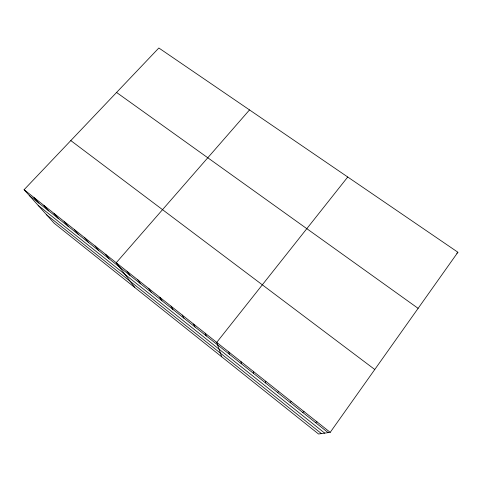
<?xml version="1.0" encoding="UTF-8"?>
<svg xmlns="http://www.w3.org/2000/svg" width="482" height="482" viewBox="0 0 482 482"><rect width="100%" height="100%" fill="white"/><g stroke="black" fill="none" stroke-linecap="round" stroke-linejoin="round"><path stroke-width="0.72" d="M253.315 373.243L253.363 371.429M265.474 382.889L265.829 381.316M277.752 392.631L278.433 391.306M330.212 432.348L457.9 252.243L158.843 47.995L24.1 189.703L54.189 223.262L318.548 434.005L330.212 432.348L24.1 189.703M347.745 177.008L216.725 342.389L221.696 356.794M249.513 109.92L116.246 262.744L134.815 287.537M290.158 402.476L291.17 401.404M456.803 253.261L457.9 252.243M302.696 412.429L304.046 411.61M315.367 422.479L317.06 421.925M116.566 92.46L418.117 308.353M70.812 140.581L374.773 369.495M29.288 195.481L328.17 432.637M38.168 205.392L324.705 433.131M46.609 214.809L321.446 433.595M33.957 197.518L38.94 203.145M43.91 205.404L48.688 210.881M53.954 213.363L58.521 218.683M64.094 221.401L68.444 226.558M74.324 229.516L78.458 234.505M84.657 237.704L88.568 242.524M95.087 245.971L98.768 250.616M105.618 254.315L109.071 258.786M126.977 271.252L129.953 275.361M137.816 279.843L140.545 283.765M148.757 288.513L151.24 292.249M159.807 297.274L162.03 300.81M170.965 306.118L172.93 309.462M182.238 315.053L183.931 318.192M193.619 324.073L195.041 327.007M205.115 333.189L206.26 335.906M228.811 351.968L229.378 354.252M241.018 361.651L241.289 363.699"/></g></svg>
